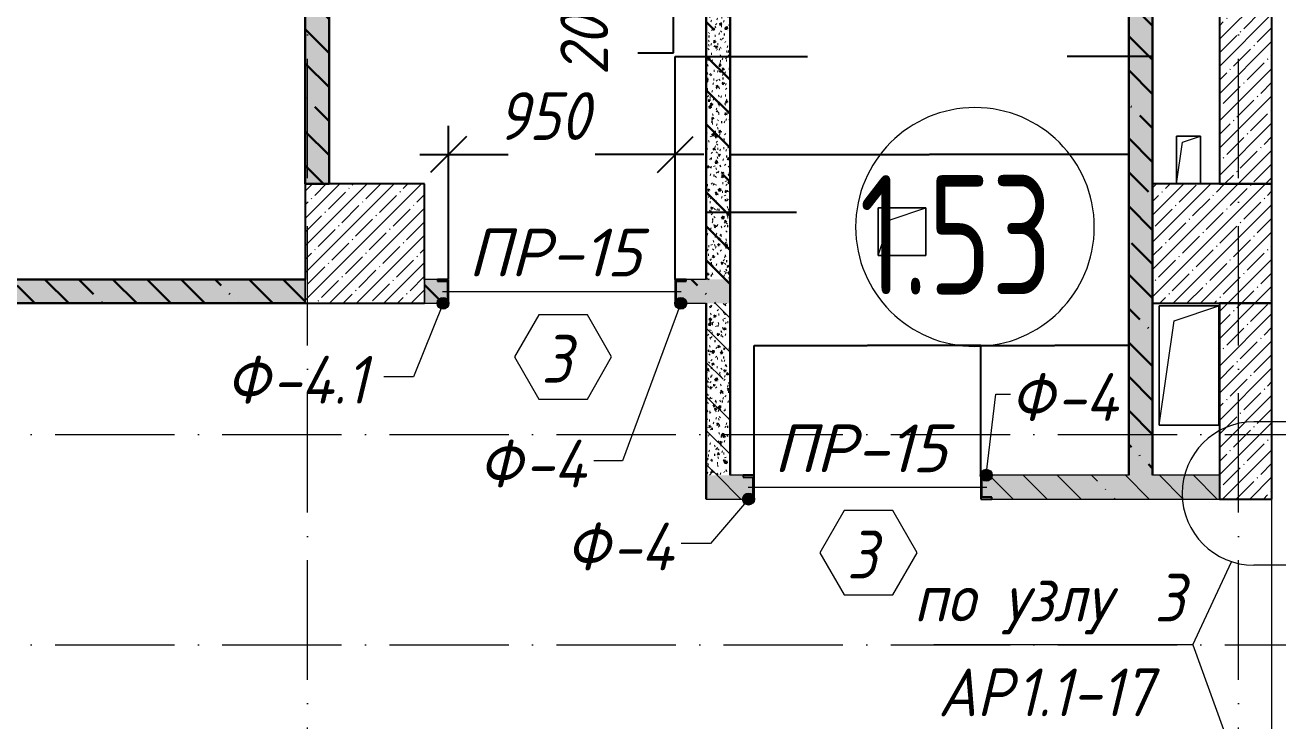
# Model space of a CAD drawing. Header units: millimetres. Extents: x 12986 to 523328, y -9759 to 30092.
# Drawn here: x 141473 to 146722, y 20951 to 23865 of the extents above; entities that cross this region are included whole.
import ezdxf

# ---------------------------------------------------------------- set-up
doc = ezdxf.new("R2010")
doc.units = ezdxf.units.MM
doc.linetypes.add('50_200_ШТРИХ_1Т_ш5_п1_п1_', pattern=[700, 500, -100, 0, -100])
for name, color, linetype, lineweight in [('0) ПГП', 1, 'Continuous', 30), ('4) ПГП красный расчет', 12, 'Continuous', 30), ('A-ANNO-DIMS', 7, 'Continuous', 9), ('A-AREA-IDEN', 7, 'Continuous', 9), ('A-DETL-2', 7, 'Continuous', 5), ('A-DOOR-IDEN', 7, 'Continuous', 9), ('A-FLOR', 7, 'Continuous', 9), ('A-GENM', 7, 'Continuous', 9), ('A-GENM-1', 7, 'Continuous', 25), ('A-GENM-IDEN', 7, 'Continuous', 9), ('A-WALL-1', 7, 'Continuous', 25), ('A-WALL-6', 18, 'Continuous', 13), ('A-WALL-PATT-1', 7, 'Continuous', 5), ('A-WALL-PATT-4', 250, 'Continuous', 5), ('G-ANNO-TEXT', 7, 'Continuous', 9), ('S-COLS', 7, 'Continuous', 9), ('S-COLS-1', 7, 'Continuous', 5), ('S-COLS-2', 7, 'Continuous', 25), ('Оси-2', 7, '50_200_ШТРИХ_1Т_ш5_п1_п1_', 9)]:
    doc.layers.add(name, color=color, linetype=linetype, lineweight=lineweight)
doc.layers.add('A-WALL-9', color=7, linetype='Continuous', lineweight=5, true_color=0x0070df)
doc.styles.add('ISOCPEUR_I_3', font='isocpeui.ttf', dxfattribs={"width": 0.9, "height": 200})
doc.styles.add('ISOCPEUR_I_5', font='isocpeui.ttf', dxfattribs={"height": 200})
doc.styles.add('СПДС', font='ГОСТ тип А.ttf', dxfattribs={"width": 0.9})
doc.dimstyles.new('ISO-2_0_0_9К_СРЕДНИЙ_1', dxfattribs={"dimscale": 304.8, "dimtxt": 199.196235, "dimasz": 0.492126, "dimexe": 0.393701, "dimexo": 0, "dimgap": 0, "dimtad": 1, "dimdec": 0, "dimzin": 0, "dimdsep": 46, "dimtxsty": 'ISOCPEUR_I_3', "dimblk1": 'OBLIQUE', "dimblk2": 'OBLIQUE', "dimsah": 1, "dimcen": 0.09, "dimdle": 0.393701, "dimazin": 0, "dimtfac": 1, "dimtdec": 4, "dimtix": 1, "dimtmove": 2, "dimatfit": 3, "dimfxl": 1, "dimtvp": 1, "dimtolj": 1, "dimtzin": 0, "dimarcsym": 2})
doc.dimstyles.new('ISO-2_0_0_9К_СРЕДНИЙ_6', dxfattribs={"dimscale": 304.8, "dimtxt": 199.196235, "dimasz": 0.492126, "dimexe": 0.393701, "dimexo": 0, "dimgap": 0, "dimtad": 1, "dimdec": 0, "dimzin": 0, "dimdsep": 46, "dimtxsty": 'ISOCPEUR_I_3', "dimblk1": 'OBLIQUE', "dimblk2": 'OBLIQUE', "dimsah": 1, "dimcen": 0.09, "dimdle": 0.393701, "dimazin": 0, "dimtfac": 1, "dimtdec": 4, "dimtix": 1, "dimtmove": 1, "dimatfit": 3, "dimfxl": 1, "dimtvp": 1, "dimtolj": 1, "dimtzin": 0, "dimarcsym": 2})
doc.dimstyles.get("Standard").update_dxf_attribs({"dimtxt": 0.18, "dimasz": 0.18, "dimexe": 0.18, "dimexo": 0.0625, "dimgap": 0.09, "dimtad": 0, "dimtih": 1, "dimtoh": 1, "dimdec": 4, "dimzin": 0, "dimdsep": 46, "dimtxsty": 'Standard', "dimcen": 0.09, "dimadec": 0, "dimazin": 0, "dimtfac": 1, "dimtdec": 4, "dimtofl": 0, "dimtmove": 0, "dimatfit": 3, "dimfxl": 1, "dimtolj": 1, "dimtzin": 0, "dimarcsym": 0})
pattern_1 = [(45, (61996.89, 0), (-57.02463, 57.02463), []), (45, (62053.92, 0), (-57.02463, 57.02463), [100.806, -20.161, 3.353, -16.808])]
pattern_2 = [(50, (61996.893, 0), (72.873764, -6.37607), [7.62, -83.82]), (355, (61996.89, 0), (-14.09699, 76.422444), [6.096, -67.056]), (100.451, (62002.966, -0.53), (58.776964, 70.04687), [6.476, -71.236]), (46.184, (61996.89, 20.32), (108.43142, -16.81745), [11.43, -125.73]), (96.636, (62005.93, 18.92), (94.961, 98.97089), [9.714, -106.854]), (351.184, (61996.89, 20.32), (94.96227, 98.97018), [9.144, -100.584]), (21, (62007.053, 15.24), (60.64565, -40.906537), [7.62, -83.82]), (326, (62007.05, 15.24), (24.72083, 73.67493), [6.096, -67.056]), (71.451, (62012.11, 11.83), (85.36689, 32.768737), [6.476, -71.236]), (37.5, (61996.893, 0), (1.235525, 33.8224325), [3.353, -62.89, 3.353, -64.719, -67.31]), (37.5, (61996.893, 0), (1.235525, 33.8224325), [-134.315, 3.353, -63.957]), (7.5, (61996.893, 0), (26.728146, 40.07255), [3.353, -35.458, 3.353, -61.366, -25.654]), (7.5, (61996.893, 0), (26.728146, 40.07255), [-103.53, 3.353, -22.301]), (327.5, (61974.236, 0), (54.2363175, -2.292117), [3.353, -22.047, 3.353, -75.895, -105.156]), (327.5, (61974.236, 0), (54.2363175, -2.292117), [-104.648, 3.353, -101.803]), (317.5, (61964.076, 0), (59.25158, 10.17014), [3.353, -29.667, 3.353, -49.276, -74.676]), (317.5, (61964.076, 0), (59.25158, 10.17014), [-85.649, 3.353, -71.323])]
pattern_3 = [(135, (61996.9, 0), (-142.5612, -142.5612), []), (135, (62139.46, 0), (-142.5612, -142.5612), [252.016, -50.403, 3.353, -47.05])]

# ---------------------------------------------------------------- blocks, each defined once
blk = doc.blocks.new('AR_Отверстие прямоугольное _в плите_ - AR_Отверстие прямоугольное _в плите_-V50-АР1_Кладочный план 1 этажа')
at = {"layer": 'A-GENM'}
for p, q in [((125, 250), (-125, 250)), ((-125, 250), (-125, -250)), ((-62.5, 187.5), (125, 250)), ((125, -250), (125, 250)), ((-125, -250), (-62.5, 187.5)), ((-125, -250), (125, -250))]:
    blk.add_line(p, q, dxfattribs=at)
blk = doc.blocks.new('Фахверк_СКБ_Швеллер - Ф-4_1_100х4010_развернут-25539962-АР1_Кладочный план 1 этажа')
at = {"layer": 'A-GENM-1'}
for p, q in [((171, 50), (125, 50)), ((125, 50), (125, -50)), ((129.5, 42.4), (171, 42.4)), ((129.5, -42.4), (129.5, 42.4)), ((171, 42.4), (171, 50)), ((125, -50), (171, -50)), ((171, -42.4), (129.5, -42.4)), ((171, -50), (171, -42.4))]:
    blk.add_line(p, q, dxfattribs=at)
blk = doc.blocks.new('Фахверк_СКБ_Швеллер - Ф-4_100х4010-25539282-АР1_Кладочный план 1 этажа')
at = {"layer": 'A-GENM-1'}
for p, q in [((171, 50), (125, 50)), ((125, 50), (125, -50)), ((129.5, 42.4), (171, 42.4)), ((129.5, -42.4), (129.5, 42.4)), ((171, 42.4), (171, 50)), ((125, -50), (171, -50)), ((171, -42.4), (129.5, -42.4)), ((171, -50), (171, -42.4))]:
    blk.add_line(p, q, dxfattribs=at)
blk = doc.blocks.new('AR_Отверстие прямоугольное _в плите_ - AR_Отверстие прямоугольное _в плите_-V40-АР1_Кладочный план 1 этажа')
at = {"layer": 'A-GENM'}
for p, q in [((100, 100), (-100, 100)), ((-100, 100), (-100, -100)), ((-50, 50), (100, 100)), ((100, -100), (100, 100)), ((-100, -100), (-50, 50)), ((-100, -100), (100, -100))]:
    blk.add_line(p, q, dxfattribs=at)
blk = doc.blocks.new('AR_Отверстие прямоугольное _в плите_ - AR_Отверстие прямоугольное _в плите_-26863060-АР1_Кладочный план 1 этажа')
at = {"layer": 'A-GENM'}
for p, q in [((50, 100), (-50, 100)), ((-50, 100), (-50, -100)), ((-50, -100), (-25, 75)), ((-25, 75), (50, 100)), ((50, -100), (50, 100))]:
    blk.add_line(p, q, dxfattribs=at)
blk = doc.blocks.new('AAR_СКБ_Марка_Двери_Перемычка и проем - Марка перемычки и проема-25306769-АР1_Кладочный план 1 этажа')
at = {"layer": 'A-DOOR-IDEN'}
for p, q in [((-5, 0), (5, 0)), ((-0.968, -0.984), (-1.986, -2.747)), ((1.067, -0.984), (-0.968, -0.984)), ((2.085, -2.747), (1.067, -0.984)), ((-1.986, -2.747), (-0.968, -4.509)), ((1.067, -4.509), (2.085, -2.747)), ((-0.968, -4.509), (1.067, -4.509))]:
    blk.add_line(p, q, dxfattribs=at)
blk = doc.blocks.new('_Oblique')
at = {"color": 0, "linetype": 'ByBlock', "lineweight": -2}
blk.add_line((-0.5, -0.5), (0.5, 0.5), dxfattribs=at)
blk = doc.blocks.new('DIMBLOCK427-АР1_Кладочный план 1 этажа')
at = {"layer": 'A-ANNO-DIMS', "color": 0, "lineweight": -2, "transparency": 16777216}
for p, q in [((143246.9, 22802.7), (143246.9, 23443)), ((144196.9, 22800), (144196.9, 23443)), ((143126.9, 23323), (143497.4, 23323)), ((144316.9, 23323), (143861.1, 23323))]:
    blk.add_line(p, q, dxfattribs=at)
at = {"layer": 'Defpoints', "color": 0, "transparency": 16777216}
for p in [(144196.9, 23323), (143246.9, 22802.7), (144196.9, 22800)]:
    blk.add_point(p, dxfattribs=at)
at = {"layer": 'A-ANNO-DIMS', "color": 0, "lineweight": -2, "transparency": 16777216, "xscale": 150, "yscale": 150, "zscale": 150, "rotation": 180}
blk.add_blockref('_Oblique', (143246.9, 23323), dxfattribs=at)
at = {"layer": 'A-ANNO-DIMS', "color": 0, "lineweight": -2, "transparency": 16777216, "xscale": 150, "yscale": 150, "zscale": 150}
blk.add_blockref('_Oblique', (144196.9, 23323), dxfattribs=at)
at = {"layer": 'A-ANNO-DIMS', "color": 0, "transparency": 16777216, "insert": (143451.7, 23584.3), "char_height": 200, "width": 455.087, "attachment_point": 1, "line_spacing_factor": 1.149209, "style": 'ISOCPEUR_I_3'}
blk.add_mtext('\\A1;950', dxfattribs=at)
blk = doc.blocks.new('DIMBLOCK428-АР1_Кладочный план 1 этажа')
at = {"layer": 'A-ANNO-DIMS', "color": 0, "lineweight": -2, "transparency": 16777216}
for p, q in [((144196.9, 22800.1), (144196.9, 23734)), ((144197.1, 23733.8), (144326.7, 23733.8)), ((144326.9, 23429.1), (144326.9, 23734)), ((144326.9, 23733.8), (144751, 23733.8))]:
    blk.add_line(p, q, dxfattribs=at)
at = {"layer": 'A-ANNO-DIMS', "color": 0, "transparency": 16777216}
for points in [[(144197.1, 23733.8), (144197.1, 23733.7), (144196.9, 23733.8)], [(144326.7, 23733.8), (144326.7, 23733.7), (144326.9, 23733.8)]]:
    blk.add_solid(points, dxfattribs=at)
at = {"layer": 'Defpoints', "color": 0, "transparency": 16777216}
for p in [(144326.9, 23733.8), (144326.9, 23429), (144196.9, 22800)]:
    blk.add_point(p, dxfattribs=at)
at = {"layer": 'A-ANNO-DIMS', "color": 0, "transparency": 16777216, "insert": (144547.1, 23733.9), "char_height": 0.18, "width": 409.118, "attachment_point": 1, "line_spacing_factor": 1.149209}
blk.add_mtext('\\A1;130.0000', dxfattribs=at)
blk = doc.blocks.new('DIMBLOCK429-АР1_Кладочный план 1 этажа')
at = {"layer": 'A-ANNO-DIMS', "color": 0, "lineweight": -2, "transparency": 16777216}
for p, q in [((144326.9, 23429), (144326.9, 23081.3)), ((144426.9, 23429), (144426.9, 23081.3)), ((144327.1, 23081.5), (144426.7, 23081.5)), ((144426.9, 23081.5), (144704.4, 23081.5))]:
    blk.add_line(p, q, dxfattribs=at)
at = {"layer": 'A-ANNO-DIMS', "color": 0, "transparency": 16777216}
for points in [[(144327.1, 23081.5), (144327.1, 23081.4), (144326.9, 23081.5)], [(144426.7, 23081.5), (144426.7, 23081.4), (144426.9, 23081.5)]]:
    blk.add_solid(points, dxfattribs=at)
at = {"layer": 'Defpoints', "color": 0, "transparency": 16777216}
for p in [(144326.9, 23429), (144426.9, 23429), (144426.9, 23081.5)]:
    blk.add_point(p, dxfattribs=at)
at = {"layer": 'A-ANNO-DIMS', "color": 0, "transparency": 16777216, "insert": (144500.4, 23081.6), "char_height": 0.18, "width": 409.118, "attachment_point": 1, "line_spacing_factor": 1.149209}
blk.add_mtext('\\A1;100.0000', dxfattribs=at)
blk = doc.blocks.new('DIMBLOCK430-АР1_Кладочный план 1 этажа')
at = {"layer": 'A-ANNO-DIMS', "color": 0, "lineweight": -2, "transparency": 16777216}
for p, q in [((144426.9, 23429), (144426.9, 23322.8)), ((146096.9, 23429), (146096.9, 23322.8)), ((144427.1, 23323), (145261.2, 23323)), ((146096.7, 23323), (145262.6, 23323))]:
    blk.add_line(p, q, dxfattribs=at)
at = {"layer": 'A-ANNO-DIMS', "color": 0, "transparency": 16777216}
for points in [[(144427.1, 23323), (144427.1, 23322.9), (144426.9, 23323)], [(146096.7, 23323), (146096.7, 23322.9), (146096.9, 23323)]]:
    blk.add_solid(points, dxfattribs=at)
at = {"layer": 'Defpoints', "color": 0, "transparency": 16777216}
for p in [(144426.9, 23429), (146096.9, 23429), (146096.9, 23323)]:
    blk.add_point(p, dxfattribs=at)
at = {"layer": 'A-ANNO-DIMS', "color": 0, "transparency": 16777216, "insert": (145261.9, 23323), "char_height": 0.18, "width": 560.814, "attachment_point": 5}
blk.add_mtext('\\A1;1670.0000', dxfattribs=at)
blk = doc.blocks.new('DIMBLOCK431-АР1_Кладочный план 1 этажа')
at = {"layer": 'A-ANNO-DIMS', "color": 0, "lineweight": -2, "transparency": 16777216}
for p, q in [((146096.9, 23733.8), (145838.6, 23733.8)), ((146096.9, 23429.1), (146096.9, 23734)), ((146196.7, 23733.8), (146097.1, 23733.8)), ((146196.9, 23429.1), (146196.9, 23734))]:
    blk.add_line(p, q, dxfattribs=at)
at = {"layer": 'A-ANNO-DIMS', "color": 0, "transparency": 16777216}
for points in [[(146097.1, 23733.8), (146097.1, 23733.7), (146096.9, 23733.8)], [(146196.7, 23733.8), (146196.7, 23733.7), (146196.9, 23733.8)]]:
    blk.add_solid(points, dxfattribs=at)
at = {"layer": 'Defpoints', "color": 0, "transparency": 16777216}
for p in [(146196.9, 23733.8), (146096.9, 23429), (146196.9, 23429)]:
    blk.add_point(p, dxfattribs=at)
at = {"layer": 'A-ANNO-DIMS', "color": 0, "transparency": 16777216, "insert": (145633.4, 23733.9), "char_height": 0.18, "width": 409.118, "attachment_point": 1, "line_spacing_factor": 1.149209}
blk.add_mtext('\\A1;100.0000', dxfattribs=at)
blk = doc.blocks.new('DIMBLOCK432-АР1_Кладочный план 1 этажа')
at = {"layer": 'A-ANNO-DIMS', "color": 0, "lineweight": -2, "transparency": 16777216}
for p, q in [((144526.9, 21980.1), (144526.9, 22523.2)), ((144527.1, 22523), (145001.2, 22523)), ((145476.7, 22523), (145002.5, 22523)), ((145476.9, 21989), (145476.9, 22523.2))]:
    blk.add_line(p, q, dxfattribs=at)
at = {"layer": 'A-ANNO-DIMS', "color": 0, "transparency": 16777216}
for points in [[(144527.1, 22523), (144527.1, 22522.9), (144526.9, 22523)], [(145476.7, 22523), (145476.7, 22522.9), (145476.9, 22523)]]:
    blk.add_solid(points, dxfattribs=at)
at = {"layer": 'Defpoints', "color": 0, "transparency": 16777216}
for p in [(145476.9, 22523), (144526.9, 21980), (145476.9, 21989)]:
    blk.add_point(p, dxfattribs=at)
at = {"layer": 'A-ANNO-DIMS', "color": 0, "transparency": 16777216, "insert": (145001.9, 22523), "char_height": 0.18, "width": 455.087, "attachment_point": 5}
blk.add_mtext('\\A1;950.0000', dxfattribs=at)
blk = doc.blocks.new('DIMBLOCK433-АР1_Кладочный план 1 этажа')
at = {"layer": 'A-ANNO-DIMS', "color": 0, "lineweight": -2, "transparency": 16777216}
for p, q in [((146096.9, 22629), (146096.9, 22522.8)), ((145476.9, 21989), (145476.9, 22523.2)), ((145477.1, 22523), (145786.2, 22523)), ((146096.7, 22523), (145787.5, 22523))]:
    blk.add_line(p, q, dxfattribs=at)
at = {"layer": 'A-ANNO-DIMS', "color": 0, "transparency": 16777216}
for points in [[(145477.1, 22523), (145477.1, 22522.9), (145476.9, 22523)], [(146096.7, 22523), (146096.7, 22522.9), (146096.9, 22523)]]:
    blk.add_solid(points, dxfattribs=at)
at = {"layer": 'Defpoints', "color": 0, "transparency": 16777216}
for p in [(146096.9, 22629), (146096.9, 22523), (145476.9, 21989)]:
    blk.add_point(p, dxfattribs=at)
at = {"layer": 'A-ANNO-DIMS', "color": 0, "transparency": 16777216, "insert": (145786.9, 22523), "char_height": 0.18, "width": 455.087, "attachment_point": 5}
blk.add_mtext('\\A1;620.0000', dxfattribs=at)
blk = doc.blocks.new('DIMBLOCK745-АР1_Кладочный план 1 этажа')
at = {"layer": 'A-ANNO-DIMS', "color": 0, "lineweight": -2, "transparency": 16777216}
for p, q in [((144190, 24360), (144190, 23920)), ((144726.9, 24240), (144070, 24240)), ((144326.9, 24040), (144070, 24040)), ((144190, 23748.9), (144190, 24040)), ((144040, 23748.9), (144190, 23748.9))]:
    blk.add_line(p, q, dxfattribs=at)
at = {"layer": 'Defpoints', "color": 0, "transparency": 16777216}
for p in [(144726.9, 24240), (144190, 24040), (144326.9, 24040)]:
    blk.add_point(p, dxfattribs=at)
at = {"layer": 'A-ANNO-DIMS', "color": 0, "lineweight": -2, "transparency": 16777216, "xscale": 150, "yscale": 150, "zscale": 150}
for p, rotation in [((144190, 24240), 90), ((144190, 24040), 270)]:
    blk.add_blockref('_Oblique', p, dxfattribs=dict(at, rotation=rotation))
at = {"layer": 'A-ANNO-DIMS', "color": 0, "transparency": 16777216, "insert": (143715.5, 23654.7), "char_height": 200, "width": 455.087, "attachment_point": 1, "rotation": 90, "line_spacing_factor": 1.149209, "style": 'ISOCPEUR_I_3'}
blk.add_mtext('\\A1;200', dxfattribs=at)
blk = doc.blocks.new('Марка_Помещения - Номер-25198446-Объем проектирования 1 этажа')
at = {"layer": 'A-AREA-IDEN'}
for start, end in [(360, 180), (180, 360)]:
    blk.add_arc((0, 0), 2.5, start, end, dxfattribs=at)

msp = doc.modelspace()

# ---------------------------------------------------------------- hatches: boundary and pattern name
at = {"layer": '0) ПГП'}
h = msp.add_hatch(dxfattribs=at)
h.set_pattern_fill('FP_16', color=256, style=0, pattern_type=2)
h.set_pattern_definition(pattern_2)
h.paths.add_polyline_path([(146196.89324, 21979.99988), (146196.89324, 26779.99988), (146096.89324, 26779.99988), (146096.89324, 21979.99988)], flags=0)
h = msp.add_hatch(dxfattribs=at)
h.set_pattern_fill('FP_17', color=256, style=0, pattern_type=2)
h.set_pattern_definition(pattern_3)
h.paths.add_polyline_path([(146196.89324, 21979.99988), (146196.89324, 26779.99988), (146096.89324, 26779.99988), (146096.89324, 21979.99988)], flags=0)
h = msp.add_hatch(dxfattribs=at)
h.set_pattern_fill('FP_16', color=256, style=0, pattern_type=2)
h.set_pattern_definition(pattern_2)
h.paths.add_polyline_path([(142746.89328, 23199.99988), (142746.89328, 26599.99988), (142646.89328, 26599.99988), (142646.89328, 23199.99988)], flags=0)
h = msp.add_hatch(dxfattribs=at)
h.set_pattern_fill('FP_17', color=256, style=0, pattern_type=2)
h.set_pattern_definition(pattern_3)
h.paths.add_polyline_path([(142746.89328, 23199.99988), (142746.89328, 26599.99988), (142646.89328, 26599.99988), (142646.89328, 23199.99988)], flags=0)
h = msp.add_hatch(dxfattribs=at)
h.set_pattern_fill('FP_16', color=256, style=0, pattern_type=2)
h.set_pattern_definition(pattern_2)
h.paths.add_polyline_path([(144326.89326, 22799.99988), (144426.89326, 22799.99988), (144426.89326, 23939.99988), (144326.89326, 23939.99988), (144326.89326, 23681.35459)], flags=0)
h = msp.add_hatch(dxfattribs=at)
h.set_pattern_fill('FP_17', color=256, style=0, pattern_type=2)
h.set_pattern_definition(pattern_3)
h.paths.add_polyline_path([(144326.89326, 22799.99988), (144426.89326, 22799.99988), (144426.89326, 23939.99988), (144326.89326, 23939.99988), (144326.89326, 23681.35459)], flags=0)
h = msp.add_hatch(dxfattribs=at)
h.set_pattern_fill('FP_16', color=256, style=0, pattern_type=2)
h.set_pattern_definition(pattern_2)
h.paths.add_polyline_path([(144326.89326, 22699.99988), (144426.89326, 22699.99988), (144426.89326, 22799.99988), (144242.89326, 22799.99988), (144242.89326, 22792.39988), (144201.39326, 22792.39988), (144201.39326, 22707.59988), (144242.89326, 22707.59988), (144242.89326, 22699.99988)], flags=0)
h.paths.add_polyline_path([(139246.89328, 22699.99988), (139300.89328, 22699.99988), (139300.89328, 22707.59988), (139342.39328, 22707.59988), (139342.39328, 22792.39988), (139300.89328, 22792.39988), (139300.89328, 22799.99988), (139246.89328, 22799.99988), (139246.89328, 22707.59988)], flags=0)
h.paths.add_polyline_path([(140492.89328, 22699.99988), (142646.89328, 22699.99988), (142646.89328, 22799.99988), (140492.89328, 22799.99988), (140492.89328, 22792.39988), (140451.39328, 22792.39988), (140451.39328, 22707.59988), (140492.89328, 22707.59988), (140492.89328, 22702.09078)], flags=0)
h.paths.add_polyline_path([(143146.89328, 22699.99988), (143200.89328, 22699.99988), (143200.89328, 22707.59988), (143242.39328, 22707.59988), (143242.39328, 22792.39988), (143200.89328, 22792.39988), (143200.89328, 22799.99988), (143146.89328, 22799.99988), (143146.89328, 22707.59988)], flags=0)
h = msp.add_hatch(dxfattribs=at)
h.set_pattern_fill('FP_17', color=256, style=0, pattern_type=2)
h.set_pattern_definition(pattern_3)
h.paths.add_polyline_path([(144326.89326, 22699.99988), (144426.89326, 22699.99988), (144426.89326, 22799.99988), (144242.89326, 22799.99988), (144242.89326, 22792.39988), (144201.39326, 22792.39988), (144201.39326, 22707.59988), (144242.89326, 22707.59988), (144242.89326, 22699.99988)], flags=0)
h.paths.add_polyline_path([(139246.89328, 22699.99988), (139300.89328, 22699.99988), (139300.89328, 22707.59988), (139342.39328, 22707.59988), (139342.39328, 22792.39988), (139300.89328, 22792.39988), (139300.89328, 22799.99988), (139246.89328, 22799.99988), (139246.89328, 22707.59988)], flags=0)
h.paths.add_polyline_path([(140492.89328, 22699.99988), (142646.89328, 22699.99988), (142646.89328, 22799.99988), (140492.89328, 22799.99988), (140492.89328, 22792.39988), (140451.39328, 22792.39988), (140451.39328, 22707.59988), (140492.89328, 22707.59988), (140492.89328, 22702.09078)], flags=0)
h.paths.add_polyline_path([(143146.89328, 22699.99988), (143200.89328, 22699.99988), (143200.89328, 22707.59988), (143242.39328, 22707.59988), (143242.39328, 22792.39988), (143200.89328, 22792.39988), (143200.89328, 22799.99988), (143146.89328, 22799.99988), (143146.89328, 22707.59988)], flags=0)
h = msp.add_hatch(dxfattribs=at)
h.set_pattern_fill('FP_16', color=256, style=0, pattern_type=2)
h.set_pattern_definition(pattern_2)
h.paths.add_polyline_path([(144326.89326, 21979.99988), (144426.89326, 21979.99988), (144426.89326, 22699.99988), (144326.89326, 22699.99988)], flags=0)
at = {"layer": 'A-GENM-IDEN'}
h = msp.add_hatch(color=256, dxfattribs=at)
edge = h.paths.add_edge_path(flags=0)
edge.add_arc((143223.89328, 22699.99988), 25, 0, 360)
h = msp.add_hatch(color=256, dxfattribs=at)
edge = h.paths.add_edge_path(flags=0)
edge.add_arc((144219.89326, 22699.99988), 25, 0, 360)
h = msp.add_hatch(color=256, dxfattribs=at)
edge = h.paths.add_edge_path(flags=0)
edge.add_arc((145499.89324, 21979.99988), 25, 0, 360)
h = msp.add_hatch(color=256, dxfattribs=at)
edge = h.paths.add_edge_path(flags=0)
edge.add_arc((144503.89326, 21879.99988), 25, 0, 360)
at = {"layer": 'A-WALL-PATT-1'}
h = msp.add_hatch(dxfattribs=at)
h.set_pattern_fill('FP_1', color=256, style=0, pattern_type=2)
h.set_pattern_definition(pattern_1)
h.paths.add_polyline_path([(146476.89328, 23200.00007), (146696.89328, 23200.00007), (146696.89328, 26599.99988), (146476.89328, 26599.99988), (146476.89328, 23681.35459)], flags=0)
h = msp.add_hatch(dxfattribs=at)
h.set_pattern_fill('FP_1', color=256, style=0, pattern_type=2)
h.set_pattern_definition(pattern_1)
h.paths.add_polyline_path([(146476.89328, 21879.99988), (146696.89328, 21879.99988), (146696.89328, 22700.00007), (146476.89328, 22700.00007), (146476.89328, 22611.95557)], flags=0)
at = {"layer": 'A-WALL-PATT-4'}
h = msp.add_hatch(dxfattribs=at)
h.set_pattern_fill('FP_17', color=256, style=0, pattern_type=2)
h.set_pattern_definition(pattern_3)
h.paths.add_polyline_path([(144326.89326, 21979.99988), (144426.89326, 21979.99988), (144426.89326, 22699.99988), (144326.89326, 22699.99988)], flags=0)
h = msp.add_hatch(dxfattribs=at)
h.set_pattern_fill('FP_16', color=256, style=0, pattern_type=2)
h.set_pattern_definition(pattern_2)
h.paths.add_polyline_path([(145522.89324, 21879.99988), (146476.89328, 21879.99988), (146476.89328, 21979.99988), (145522.89324, 21979.99988), (145522.89324, 21972.39988), (145481.39324, 21972.39988), (145481.39324, 21887.59988), (145522.89324, 21887.41923)], flags=0)
h.paths.add_polyline_path([(144326.89326, 21879.99988), (144480.89326, 21879.99988), (144480.89326, 21887.59988), (144522.39326, 21887.59988), (144522.39326, 21972.39988), (144480.89326, 21972.39988), (144480.89326, 21979.99988), (144326.89326, 21979.99988)], flags=0)
h = msp.add_hatch(dxfattribs=at)
h.set_pattern_fill('FP_17', color=256, style=0, pattern_type=2)
h.set_pattern_definition(pattern_3)
h.paths.add_polyline_path([(145522.89324, 21879.99988), (146476.89328, 21879.99988), (146476.89328, 21979.99988), (145522.89324, 21979.99988), (145522.89324, 21972.39988), (145481.39324, 21972.39988), (145481.39324, 21887.59988), (145522.89324, 21887.41923)], flags=0)
h.paths.add_polyline_path([(144326.89326, 21879.99988), (144480.89326, 21879.99988), (144480.89326, 21887.59988), (144522.39326, 21887.59988), (144522.39326, 21972.39988), (144480.89326, 21972.39988), (144480.89326, 21979.99988), (144326.89326, 21979.99988)], flags=0)
at = {"layer": 'S-COLS-1'}
h = msp.add_hatch(dxfattribs=at)
h.set_pattern_fill('FP_1', color=256, style=0, pattern_type=2)
h.set_pattern_definition(pattern_1)
h.paths.add_polyline_path([(143146.89328, 22699.99988), (143146.89328, 23199.99988), (142646.89328, 23199.99988), (142646.89328, 22699.99988)], flags=0)
h = msp.add_hatch(dxfattribs=at)
h.set_pattern_fill('FP_1', color=256, style=0, pattern_type=2)
h.set_pattern_definition(pattern_1)
h.paths.add_polyline_path([(146196.89328, 22700.00007), (146696.89328, 22700.00007), (146696.89328, 23200.00007), (146196.89328, 23200.00007)], flags=0)

# ---------------------------------------------------------------- linework, layer by layer
at = {"layer": '0) ПГП'}
for p, q in [((142746.89328, 23199.99988), (142746.89328, 26599.99988)), ((144326.89326, 24039.99988), (144326.89326, 22799.99988)), ((146096.89324, 23939.99988), (146096.89324, 21979.99988)), ((142646.89328, 23199.99988), (142746.89328, 23199.99988)), ((140492.89328, 22699.99988), (142646.89328, 22699.99988)), ((144326.89326, 22699.99988), (144326.89326, 21879.99988))]:
    msp.add_line(p, q, dxfattribs=at)
at = {"layer": '4) ПГП красный расчет'}
for p, q in [((146196.89324, 21979.99988), (146196.89324, 26779.99988)), ((142646.89328, 26599.99988), (142646.89328, 23199.99988)), ((144426.89326, 22799.99988), (144426.89326, 23939.99988)), ((142646.89328, 22799.99988), (140492.89328, 22799.99988)), ((144426.89326, 21979.99988), (144426.89326, 22799.99988))]:
    msp.add_line(p, q, dxfattribs=at)
at = {"layer": 'A-DETL-2'}
for p, q in [((146820.45582, 22203.38851), (146620.45582, 22203.38851)), ((146365.30128, 21270), (146527.4296, 21617.68531)), ((146820.45582, 21603.38851), (146620.45582, 21603.38851)), ((146365.30128, 21270), (145279.82022, 21270)), ((146365.30128, 21270), (146620.92035, 20563.97071))]:
    msp.add_line(p, q, dxfattribs=at)
for start, end in [(90, 180), (180, 270)]:
    msp.add_arc((146620.45582, 21903.38851), 300, start, end, dxfattribs=at)
at = {"layer": 'A-FLOR'}
for p, q in [((146296.89328, 23400.00007), (146396.89328, 23400.00007)), ((146296.89328, 23200.00007), (146296.89328, 23400.00007)), ((146396.89328, 23400.00007), (146396.89328, 23200.00007)), ((145046.99191, 23100.00007), (145246.99191, 23100.00007)), ((145046.99191, 22900.00007), (145046.99191, 23100.00007)), ((145246.99191, 23100.00007), (145246.99191, 22900.00007)), ((145246.99191, 22900.00007), (145046.99191, 22900.00007)), ((146224.89327, 22688.99988), (146474.89327, 22688.99988)), ((146224.89327, 22188.99988), (146224.89327, 22688.99988)), ((146474.89327, 22688.99988), (146474.89327, 22188.99988)), ((146474.89327, 22188.99988), (146224.89327, 22188.99988)), ((146696.89328, 20280), (146696.89328, 21879.99988))]:
    msp.add_line(p, q, dxfattribs=at)
at = {"layer": 'A-GENM-IDEN'}
for p, q in [((143223.89328, 22699.99988), (143099.99148, 22392.08357)), ((144219.89326, 22699.99988), (143975.89873, 22040.86884)), ((143099.99148, 22392.08357), (142976.08967, 22392.08357)), ((145499.89324, 21979.99988), (145539.86497, 22319.56486)), ((145539.86497, 22319.56486), (145601.89326, 22319.56486)), ((143975.89873, 22040.86884), (143855.94561, 22040.86884)), ((144503.89326, 21879.99988), (144345.22661, 21693.73909)), ((144345.22661, 21693.73909), (144221.89328, 21693.73909))]:
    msp.add_line(p, q, dxfattribs=at)
for centre in [(143223.89328, 22699.99988), (144219.89326, 22699.99988), (145499.89324, 21979.99988), (144503.89326, 21879.99988)]:
    msp.add_circle(centre, 25, dxfattribs=at)
at = {"layer": 'A-WALL-1'}
for p, q in [((146476.89328, 26599.99988), (146476.89328, 23200.00007)), ((146696.89328, 23200.00007), (146696.89328, 26599.99988)), ((146476.89328, 23200.00007), (146696.89328, 23200.00007)), ((146476.89328, 22700.00007), (146476.89328, 21879.99988)), ((146696.89328, 22700.00007), (146476.89328, 22700.00007)), ((146696.89328, 21879.99988), (146696.89328, 22700.00007)), ((146476.89328, 21879.99988), (146696.89328, 21879.99988))]:
    msp.add_line(p, q, dxfattribs=at)
at = {"layer": 'A-WALL-6'}
for p, q in [((143200.89328, 22799.99988), (143146.89328, 22799.99988)), ((144326.89326, 22799.99988), (144242.89326, 22799.99988)), ((143146.89328, 22699.99988), (143200.89328, 22699.99988)), ((144242.89326, 22699.99988), (144326.89326, 22699.99988)), ((144480.89326, 21979.99988), (144426.89326, 21979.99988)), ((146096.89324, 21979.99988), (145522.89324, 21979.99988)), ((146476.89328, 21979.99988), (146196.89324, 21979.99988)), ((144326.89326, 21879.99988), (144480.89326, 21879.99988)), ((145522.89324, 21879.99988), (146476.89328, 21879.99988))]:
    msp.add_line(p, q, dxfattribs=at)
at = {"layer": 'A-WALL-9'}
for p, q in [((142646.89328, 22699.99988), (142646.89328, 22799.99988)), ((143146.89328, 22799.99988), (143146.89328, 22699.99988))]:
    msp.add_line(p, q, dxfattribs=at)
at = {"layer": 'S-COLS'}
for p, q in [((142646.89328, 22799.99988), (142646.89328, 22699.99988)), ((143146.89328, 22699.99988), (143146.89328, 22799.99988))]:
    msp.add_line(p, q, dxfattribs=at)
at = {"layer": 'S-COLS-2'}
for p, q in [((143146.89328, 23199.99988), (142646.89328, 23199.99988)), ((142646.89328, 23199.99988), (142646.89328, 22799.99988)), ((143146.89328, 22799.99988), (143146.89328, 23199.99988)), ((146696.89328, 23200.00007), (146196.89328, 23200.00007)), ((146196.89328, 23200.00007), (146196.89328, 22700.00007)), ((146696.89328, 22700.00007), (146696.89328, 23200.00007)), ((142646.89328, 22699.99988), (143146.89328, 22699.99988)), ((146196.89328, 22700.00007), (146696.89328, 22700.00007))]:
    msp.add_line(p, q, dxfattribs=at)
at = {"layer": 'Оси-2'}
for p, q in [((142656.89325, -4080), (142656.89325, 28615.14604)), ((146556.89325, -4080), (146556.89325, 28636.94316)), ((57586.89328, 22150.00007), (187948.52131, 22150.00007)), ((57586.89328, 21270), (187948.52131, 21270))]:
    msp.add_line(p, q, dxfattribs=at)

# ---------------------------------------------------------------- block references
at = {"layer": 'A-AREA-IDEN', "xscale": 199.9999999999999, "yscale": 199.9999999999999, "zscale": 199.9999999999999}
msp.add_blockref('Марка_Помещения - Номер-25198446-Объем проектирования 1 этажа', (145452.60433, 23019.65057), dxfattribs=at)
at = {"layer": 'A-DOOR-IDEN', "xscale": 99.99999999999993, "yscale": 99.99999999999993, "zscale": 99.99999999999993}
for p in [(143721.89328, 22749.99988), (145001.89326, 21929.99988)]:
    msp.add_blockref('AAR_СКБ_Марка_Двери_Перемычка и проем - Марка перемычки и проема-25306769-АР1_Кладочный план 1 этажа', p, dxfattribs=at)
at = {"layer": 'A-GENM'}
for name, p in [('AR_Отверстие прямоугольное _в плите_ - AR_Отверстие прямоугольное _в плите_-26863060-АР1_Кладочный план 1 этажа', (146346.89328, 23300.00007)), ('AR_Отверстие прямоугольное _в плите_ - AR_Отверстие прямоугольное _в плите_-V40-АР1_Кладочный план 1 этажа', (145146.99191, 23000.00007)), ('AR_Отверстие прямоугольное _в плите_ - AR_Отверстие прямоугольное _в плите_-V50-АР1_Кладочный план 1 этажа', (146349.89327, 22438.99988))]:
    msp.add_blockref(name, p, dxfattribs=at)
at = {"layer": 'A-GENM-1', "rotation": 180}
for name, p in [('Фахверк_СКБ_Швеллер - Ф-4_1_100х4010_развернут-25539962-АР1_Кладочный план 1 этажа', (143371.89328, 22749.99988)), ('Фахверк_СКБ_Швеллер - Ф-4_100х4010-25539282-АР1_Кладочный план 1 этажа', (144651.89326, 21929.99988))]:
    msp.add_blockref(name, p, dxfattribs=at)
at = {"layer": 'A-GENM-1'}
for p in [(144071.89326, 22749.99988), (145351.89324, 21929.99988)]:
    msp.add_blockref('Фахверк_СКБ_Швеллер - Ф-4_100х4010-25539282-АР1_Кладочный план 1 этажа', p, dxfattribs=at)

# ---------------------------------------------------------------- texts
at = {"layer": 'A-AREA-IDEN', "insert": (144968.83804, 23236.76918), "char_height": 500, "width": 1212.1515, "attachment_point": 1, "style": 'СПДС'}
msp.add_mtext('1.53', dxfattribs=at)
at = {"layer": 'A-DOOR-IDEN', "char_height": 200, "width": 158.734125, "attachment_point": 1, "style": 'ISOCPEUR_I_3'}
for insert in [(143635.69476, 22567.3585), (144915.69474, 21747.3585)]:
    msp.add_mtext('\\fISOCPEUR|b0|i1|c204|p34|;\\W.9;3', dxfattribs=dict(at, insert=insert))
at = {"layer": 'A-GENM-IDEN', "char_height": 200, "attachment_point": 1}
for s, insert, width, style in [('ПР', (143329.10835, 23012.47384), 416.8775, 'ISOCPEUR_I_5'), ('-15', (143673.06669, 23012.47384), 481.0125, 'ISOCPEUR_I_5'), ('\\fISOCPEUR|b0|i1|c204|p34|;\\W.9;Ф', (142315.06911, 22479.69816), 230.886, 'ISOCPEUR_I_3'), ('-4.1', (142505.56911, 22479.69816), 533.923875, 'ISOCPEUR_I_3'), ('\\fISOCPEUR|b0|i1|c204|p34|;\\W.9;Ф', (145601.89326, 22407.17944), 230.886, 'ISOCPEUR_I_3'), ('-4', (145792.39326, 22407.17944), 346.329, 'ISOCPEUR_I_3'), ('ПР', (144609.10833, 22192.47384), 416.8775, 'ISOCPEUR_I_5'), ('-15', (144953.06667, 22192.47384), 481.0125, 'ISOCPEUR_I_5'), ('\\fISOCPEUR|b0|i1|c204|p34|;\\W.9;Ф', (143373.54561, 22128.48342), 230.886, 'ISOCPEUR_I_3'), ('-4', (143564.04561, 22128.48342), 346.329, 'ISOCPEUR_I_3'), ('\\fISOCPEUR|b0|i1|c204|p34|;\\W.9;Ф', (143739.49328, 21781.35367), 230.886, 'ISOCPEUR_I_3'), ('-4', (143929.99328, 21781.35367), 346.329, 'ISOCPEUR_I_3')]:
    msp.add_mtext(s, dxfattribs=dict(at, insert=insert, width=width, style=style))
at = {"layer": 'G-ANNO-TEXT', "char_height": 200, "attachment_point": 1, "style": 'ISOCPEUR_I_3'}
for s, insert, width in [('\\fISOCPEUR|b0|i1|c204|p34|;\\W.9; ', (145458.35078, 21567.43882), 137.0885625), ('узлу', (145571.46016, 21567.43882), 627.7213125), (' 3', (146089.38203, 21567.43882), 295.8226875), ('по', (145196.41328, 21567.43882), 317.46825), ('АР', (145297.61641, 21170.56382), 396.8353125), ('1.1-17', (145625.03828, 21170.56382), 735.949125)]:
    msp.add_mtext(s, dxfattribs=dict(at, insert=insert, width=width))

# ---------------------------------------------------------------- dimensions: what is measured, and where the dimension line sits
at = {"layer": 'A-ANNO-DIMS'}
dim = msp.add_linear_dim(base=(144190.02041, 24039.99988), p1=(144726.89328, 24239.99988), p2=(144326.89326, 24039.99988), angle=90, dimstyle='ISO-2_0_0_9К_СРЕДНИЙ_6', override={"dimpost": '<>', "dimfxl": 447.213614}, dxfattribs=at)
dim.commit()
dim.dimension.update_dxf_attribs({"geometry": 'DIMBLOCK745-АР1_Кладочный план 1 этажа', "text_midpoint": (144062.06259, 23748.9011), "dimtype": 160, "text_rotation": 90})
for base, p1, p2, picture, middle in [((144326.89326, 23733.7721), (144196.89328, 22799.99988), (144326.89326, 23429.03936), 'DIMBLOCK428-АР1_Кладочный план 1 этажа', (144751.6631, 23733.7721)), ((146196.89324, 23733.7721), (146096.89324, 23429.03936), (146196.89324, 23429.03936), 'DIMBLOCK431-АР1_Кладочный план 1 этажа', (145838.00508, 23733.7721)), ((144426.89326, 23081.45054), (144326.89326, 23429.03936), (144426.89326, 23429.03936), 'DIMBLOCK429-АР1_Кладочный план 1 этажа', (144704.98443, 23081.45054))]:
    dim = msp.add_linear_dim(base=base, p1=p1, p2=p2, dimstyle='Standard', dxfattribs=at)
    dim.commit()
    dim.dimension.update_dxf_attribs({"geometry": picture, "text_midpoint": middle, "dimtype": 160})
dim = msp.add_linear_dim(base=(144196.89328, 23322.97334), p1=(143246.89328, 22802.66122), p2=(144196.89328, 22799.99988), dimstyle='ISO-2_0_0_9К_СРЕДНИЙ_1', override={"dimpost": '<>', "dimfxl": 950.003728}, dxfattribs=at)
dim.commit()
dim.dimension.update_dxf_attribs({"geometry": 'DIMBLOCK427-АР1_Кладочный план 1 этажа', "text_midpoint": (143679.24715, 23450.93116), "dimtype": 160})
for base, p1, p2, picture, middle in [((146096.89324, 23322.97334), (144426.89326, 23429.03936), (146096.89324, 23429.03936), 'DIMBLOCK430-АР1_Кладочный план 1 этажа', (145261.89325, 23322.97334)), ((146096.89324, 22522.97334), (145476.89326, 21988.97863), (146096.89324, 22629.03936), 'DIMBLOCK433-АР1_Кладочный план 1 этажа', (145786.89325, 22522.97334)), ((145476.89326, 22522.97334), (144526.89326, 21979.99988), (145476.89326, 21988.97863), 'DIMBLOCK432-АР1_Кладочный план 1 этажа', (145001.89326, 22522.97334))]:
    dim = msp.add_linear_dim(base=base, p1=p1, p2=p2, dimstyle='Standard', dxfattribs=at)
    dim.commit()
    dim.dimension.update_dxf_attribs({"geometry": picture, "text_midpoint": middle})

doc.saveas('drawing.dxf')
